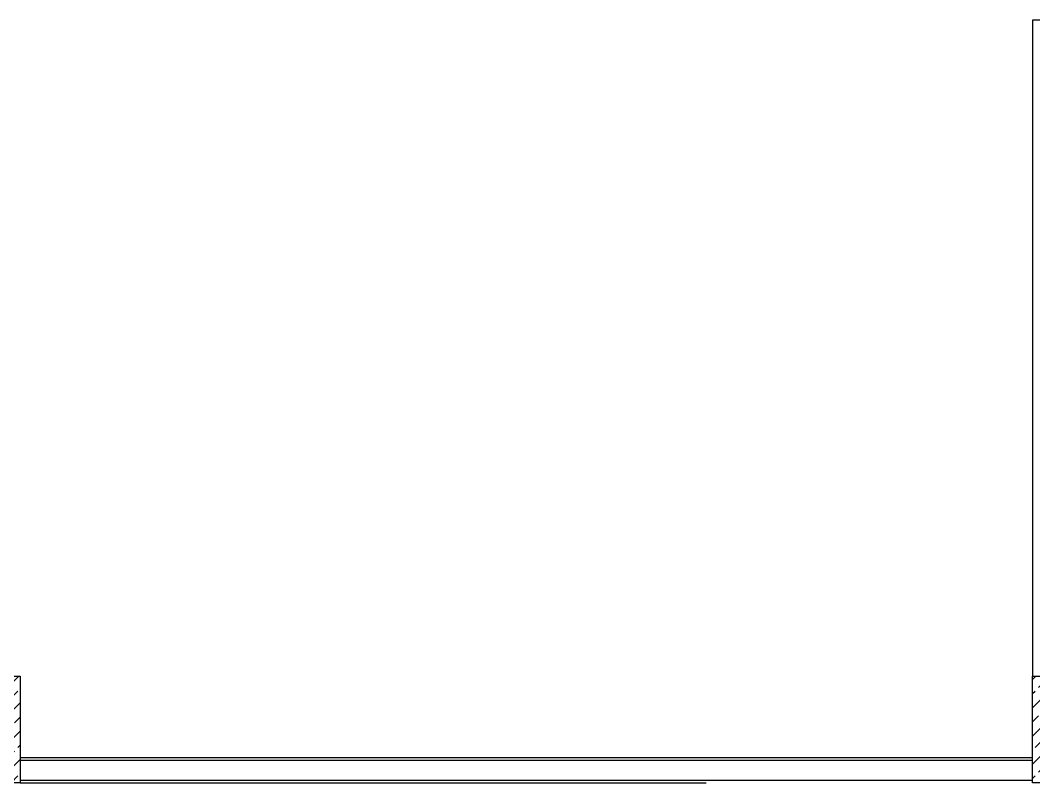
# Model space of a CAD drawing. Header units: metres. Extents: x -11920 to 1298, y -8631 to 433.
# Drawn here: x -5878 to -5117, y -8096 to -7524 of the extents above; entities that cross this region are included whole.
import ezdxf

# ---------------------------------------------------------------- set-up
doc = ezdxf.new("R2010")
doc.units = ezdxf.units.M
doc.header["$LTSCALE"] = 0.01
doc.header["$MEASUREMENT"] = 0
doc.layers.get('0').update_dxf_attribs({"color": 30, "lineweight": 0})
for name, color, linetype in [('AG-PLASTER', 73, 'Continuous'), ('V-0_Hatch_Concrete', 252, 'Continuous'), ('V-2_Column', 160, 'Continuous')]:
    doc.layers.add(name, color=color, linetype=linetype)
doc.layers.add('AG-Wall', color=4, linetype='Continuous', lineweight=20)

# ---------------------------------------------------------------- blocks, each defined once
blk = doc.blocks.new('150714_ARSA$0$Kolon 80x80')
at = {"layer": 'V-0_Hatch_Concrete'}
h = blk.add_hatch(dxfattribs=at)
h.set_pattern_fill('ANSI33', color=256, scale=0.6)
h.set_pattern_definition([(45, (-173.56495, -48.76922), (-0.10606602, 0.10606602), []), (45, (-173.45888, -48.76922), (-0.10606602, 0.10606602), [0.075, -0.0375])])
h.paths.add_polyline_path([(0, 0.8), (0.8, 0.8), (0.8, 0), (0, 0)])
blk.add_lwpolyline([(0, 0.8), (0.8, 0.8), (0.8, 0), (0, 0), (0, 0.8)])

msp = doc.modelspace()

# ---------------------------------------------------------------- linework, layer by layer
at = {"layer": 'AG-PLASTER'}
for p, q in [((-5878.44, -8076.88), (-5118.44, -8076.88)), ((-5878.44, -8095.88), (-5363.44, -8095.88))]:
    msp.add_line(p, q, dxfattribs=at)
msp.add_lwpolyline([(-4828.44, -7523.88), (-5118.44, -7523.88), (-5118.44, -8015.88)], dxfattribs=at)
at = {"layer": 'AG-Wall', "lineweight": -2, "ltscale": 0.3, "transparency": 33554687}
for p, q in [((-5878.44, -8078.88), (-5118.44, -8078.88)), ((-5878.44, -8093.88), (-5118.44, -8093.88))]:
    msp.add_line(p, q, dxfattribs=at)

# ---------------------------------------------------------------- block references
at = {"layer": 'V-2_Column', "xscale": 100, "yscale": 100, "zscale": 100}
for p in [(-5958.44, -8095.88), (-5118.44, -8095.88)]:
    msp.add_blockref('150714_ARSA$0$Kolon 80x80', p, dxfattribs=at)

doc.saveas('drawing.dxf')
